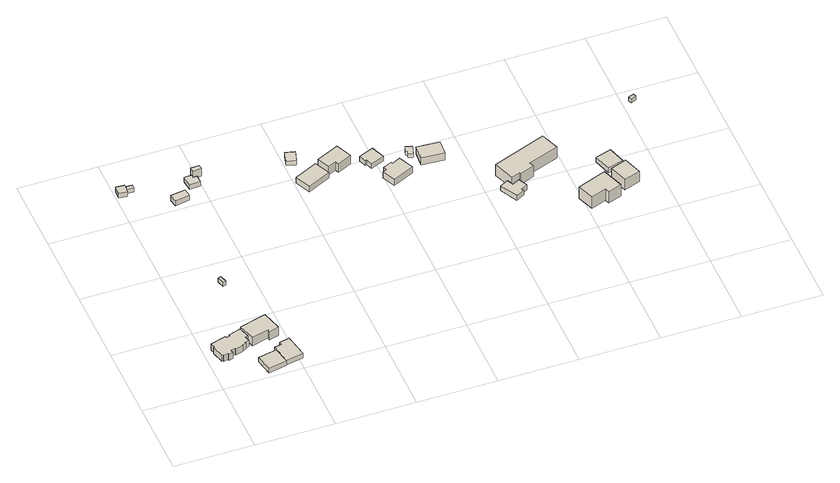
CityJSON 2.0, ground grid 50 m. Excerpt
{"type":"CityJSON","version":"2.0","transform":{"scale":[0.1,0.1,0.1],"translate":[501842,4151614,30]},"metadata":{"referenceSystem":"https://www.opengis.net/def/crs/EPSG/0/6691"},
"CityObjects":{
"building1":{"type":"Building","attributes":{"usage":"461","yearOfConstruction":"0001","measuredHeight":6.1,"storeysAboveGround":9999,"BuildingIDAttribute.prefecture":"07","BuildingIDAttribute.city":"07212","BuildingDetailAttribute.totalFloorArea":-9999,"BuildingDetailAttribute.buildingFootprintArea":-9999,"BuildingDetailAttribute.buildingRoofEdgeArea":-9999,"BuildingDetailAttribute.buildingStructureType":"611","BuildingDetailAttribute.buildingStructureOrgType":"9","BuildingDetailAttribute.majorUsage":"9","BuildingDetailAttribute.orgUsage":"999","BuildingDetailAttribute.surveyYear":"0001"},"geometry":[{"type":"Solid","lod":"1","boundaries":[[[[0,1,2,3,4,5,6,7,8,9,10,11,12,13,14,15,16,17,18,19,20,21,22,23]],[[22,24,25,23]],[[21,26,24,22]],[[20,27,26,21]],[[19,28,27,20]],[[18,29,28,19]],[[17,30,29,18]],[[16,31,30,17]],[[15,32,31,16]],[[14,33,32,15]],[[13,34,33,14]],[[12,35,34,13]],[[11,36,35,12]],[[10,37,36,11]],[[9,38,37,10]],[[8,39,38,9]],[[7,40,39,8]],[[6,41,40,7]],[[5,42,41,6]],[[4,43,42,5]],[[3,44,43,4]],[[2,45,44,3]],[[1,46,45,2]],[[0,47,46,1]],[[23,25,47,0]],[[24,26,27,28,29,30,31,32,33,34,35,36,37,38,39,40,41,42,43,44,45,46,47,25]]]]}]},
"building2":{"type":"Building","attributes":{"usage":"461","yearOfConstruction":"0001","measuredHeight":4.4,"storeysAboveGround":9999,"BuildingIDAttribute.prefecture":"07","BuildingIDAttribute.city":"07212","BuildingDetailAttribute.totalFloorArea":-9999,"BuildingDetailAttribute.buildingFootprintArea":-9999,"BuildingDetailAttribute.buildingRoofEdgeArea":-9999,"BuildingDetailAttribute.buildingStructureType":"611","BuildingDetailAttribute.buildingStructureOrgType":"9","BuildingDetailAttribute.majorUsage":"9","BuildingDetailAttribute.orgUsage":"999","BuildingDetailAttribute.surveyYear":"0001"},"geometry":[{"type":"Solid","lod":"1","boundaries":[[[[48,49,50,51]],[[50,52,53,51]],[[49,54,52,50]],[[48,55,54,49]],[[51,53,55,48]],[[52,54,55,53]]]]}]},
"building3":{"type":"Building","attributes":{"usage":"461","yearOfConstruction":"0001","measuredHeight":7.5,"storeysAboveGround":9999,"BuildingIDAttribute.prefecture":"07","BuildingIDAttribute.city":"07212","BuildingDetailAttribute.totalFloorArea":-9999,"BuildingDetailAttribute.buildingFootprintArea":-9999,"BuildingDetailAttribute.buildingRoofEdgeArea":-9999,"BuildingDetailAttribute.buildingStructureType":"611","BuildingDetailAttribute.buildingStructureOrgType":"9","BuildingDetailAttribute.majorUsage":"9","BuildingDetailAttribute.orgUsage":"999","BuildingDetailAttribute.surveyYear":"0001"},"geometry":[{"type":"Solid","lod":"1","boundaries":[[[[56,57,58,59,60,61]],[[60,62,63,61]],[[59,64,62,60]],[[58,65,64,59]],[[57,66,65,58]],[[56,67,66,57]],[[61,63,67,56]],[[62,64,65,66,67,63]]]]}]},
"building4":{"type":"Building","attributes":{"usage":"461","yearOfConstruction":"0001","measuredHeight":5.4,"storeysAboveGround":9999,"BuildingIDAttribute.prefecture":"07","BuildingIDAttribute.city":"07212","BuildingDetailAttribute.totalFloorArea":-9999,"BuildingDetailAttribute.buildingFootprintArea":-9999,"BuildingDetailAttribute.buildingRoofEdgeArea":-9999,"BuildingDetailAttribute.buildingStructureType":"611","BuildingDetailAttribute.buildingStructureOrgType":"9","BuildingDetailAttribute.majorUsage":"9","BuildingDetailAttribute.orgUsage":"999","BuildingDetailAttribute.surveyYear":"0001"},"geometry":[{"type":"Solid","lod":"1","boundaries":[[[[68,69,70,71,72,73]],[[72,74,75,73]],[[71,76,74,72]],[[70,77,76,71]],[[69,78,77,70]],[[68,79,78,69]],[[73,75,79,68]],[[74,76,77,78,79,75]]]]}]},
"building5":{"type":"Building","attributes":{"usage":"461","yearOfConstruction":"0001","measuredHeight":3.2,"storeysAboveGround":9999,"BuildingIDAttribute.prefecture":"07","BuildingIDAttribute.city":"07212","BuildingDetailAttribute.totalFloorArea":-9999,"BuildingDetailAttribute.buildingFootprintArea":-9999,"BuildingDetailAttribute.buildingRoofEdgeArea":-9999,"BuildingDetailAttribute.buildingStructureType":"611","BuildingDetailAttribute.buildingStructureOrgType":"9","BuildingDetailAttribute.majorUsage":"9","BuildingDetailAttribute.orgUsage":"999","BuildingDetailAttribute.surveyYear":"0001"},"geometry":[{"type":"Solid","lod":"1","boundaries":[[[[80,81,82,83]],[[82,84,85,83]],[[81,86,84,82]],[[80,87,86,81]],[[83,85,87,80]],[[84,86,87,85]]]]}]},
"building6":{"type":"Building","attributes":{"usage":"461","yearOfConstruction":"0001","measuredHeight":3.9,"storeysAboveGround":9999,"BuildingIDAttribute.prefecture":"07","BuildingIDAttribute.city":"07212","BuildingDetailAttribute.totalFloorArea":-9999,"BuildingDetailAttribute.buildingFootprintArea":-9999,"BuildingDetailAttribute.buildingRoofEdgeArea":-9999,"BuildingDetailAttribute.buildingStructureType":"611","BuildingDetailAttribute.buildingStructureOrgType":"9","BuildingDetailAttribute.majorUsage":"9","BuildingDetailAttribute.orgUsage":"999","BuildingDetailAttribute.surveyYear":"0001"},"geometry":[{"type":"Solid","lod":"1","boundaries":[[[[88,89,90,91]],[[90,92,93,91]],[[89,94,92,90]],[[88,95,94,89]],[[91,93,95,88]],[[92,94,95,93]]]]}]},
"building7":{"type":"Building","attributes":{"usage":"461","yearOfConstruction":"0001","measuredHeight":2.7,"storeysAboveGround":9999,"BuildingIDAttribute.prefecture":"07","BuildingIDAttribute.city":"07212","BuildingDetailAttribute.totalFloorArea":-9999,"BuildingDetailAttribute.buildingFootprintArea":-9999,"BuildingDetailAttribute.buildingRoofEdgeArea":-9999,"BuildingDetailAttribute.buildingStructureType":"611","BuildingDetailAttribute.buildingStructureOrgType":"9","BuildingDetailAttribute.majorUsage":"9","BuildingDetailAttribute.orgUsage":"999","BuildingDetailAttribute.surveyYear":"0001"},"geometry":[{"type":"Solid","lod":"1","boundaries":[[[[96,97,98,99]],[[98,100,101,99]],[[97,102,100,98]],[[96,103,102,97]],[[99,101,103,96]],[[100,102,103,101]]]]}]},
"building8":{"type":"Building","attributes":{"usage":"461","yearOfConstruction":"0001","measuredHeight":4.3,"storeysAboveGround":9999,"BuildingIDAttribute.prefecture":"07","BuildingIDAttribute.city":"07212","BuildingDetailAttribute.totalFloorArea":-9999,"BuildingDetailAttribute.buildingFootprintArea":-9999,"BuildingDetailAttribute.buildingRoofEdgeArea":-9999,"BuildingDetailAttribute.buildingStructureType":"611","BuildingDetailAttribute.buildingStructureOrgType":"9","BuildingDetailAttribute.majorUsage":"9","BuildingDetailAttribute.orgUsage":"999","BuildingDetailAttribute.surveyYear":"0001"},"geometry":[{"type":"Solid","lod":"1","boundaries":[[[[104,105,106,107]],[[106,108,109,107]],[[105,110,108,106]],[[104,111,110,105]],[[107,109,111,104]],[[108,110,111,109]]]]}]},
"building9":{"type":"Building","attributes":{"usage":"461","yearOfConstruction":"0001","measuredHeight":7.8,"storeysAboveGround":9999,"BuildingIDAttribute.prefecture":"07","BuildingIDAttribute.city":"07212","BuildingDetailAttribute.totalFloorArea":-9999,"BuildingDetailAttribute.buildingFootprintArea":-9999,"BuildingDetailAttribute.buildingRoofEdgeArea":-9999,"BuildingDetailAttribute.buildingStructureType":"611","BuildingDetailAttribute.buildingStructureOrgType":"9","BuildingDetailAttribute.majorUsage":"9","BuildingDetailAttribute.orgUsage":"999","BuildingDetailAttribute.surveyYear":"0001"},"geometry":[{"type":"Solid","lod":"1","boundaries":[[[[112,113,114,115,116,117]],[[116,118,119,117]],[[115,120,118,116]],[[114,121,120,115]],[[113,122,121,114]],[[112,123,122,113]],[[117,119,123,112]],[[118,120,121,122,123,119]]]]}]},
"building10":{"type":"Building","attributes":{"usage":"461","yearOfConstruction":"0001","measuredHeight":5.6,"storeysAboveGround":9999,"BuildingIDAttribute.prefecture":"07","BuildingIDAttribute.city":"07212","BuildingDetailAttribute.totalFloorArea":-9999,"BuildingDetailAttribute.buildingFootprintArea":-9999,"BuildingDetailAttribute.buildingRoofEdgeArea":-9999,"BuildingDetailAttribute.buildingStructureType":"611","BuildingDetailAttribute.buildingStructureOrgType":"9","BuildingDetailAttribute.majorUsage":"9","BuildingDetailAttribute.orgUsage":"999","BuildingDetailAttribute.surveyYear":"0001"},"geometry":[{"type":"Solid","lod":"1","boundaries":[[[[124,125,126,127]],[[126,128,129,127]],[[125,130,128,126]],[[124,131,130,125]],[[127,129,131,124]],[[128,130,131,129]]]]}]},
"building11":{"type":"Building","attributes":{"usage":"461","yearOfConstruction":"0001","measuredHeight":5.8,"storeysAboveGround":9999,"BuildingIDAttribute.prefecture":"07","BuildingIDAttribute.city":"07212","BuildingDetailAttribute.totalFloorArea":-9999,"BuildingDetailAttribute.buildingFootprintArea":-9999,"BuildingDetailAttribute.buildingRoofEdgeArea":-9999,"BuildingDetailAttribute.buildingStructureType":"611","BuildingDetailAttribute.buildingStructureOrgType":"9","BuildingDetailAttribute.majorUsage":"9","BuildingDetailAttribute.orgUsage":"999","BuildingDetailAttribute.surveyYear":"0001"},"geometry":[{"type":"Solid","lod":"1","boundaries":[[[[132,133,134,135]],[[134,136,137,135]],[[133,138,136,134]],[[132,139,138,133]],[[135,137,139,132]],[[136,138,139,137]]]]}]},
"building12":{"type":"Building","attributes":{"usage":"461","yearOfConstruction":"0001","measuredHeight":3.8,"storeysAboveGround":9999,"BuildingIDAttribute.prefecture":"07","BuildingIDAttribute.city":"07212","BuildingDetailAttribute.totalFloorArea":-9999,"BuildingDetailAttribute.buildingFootprintArea":-9999,"BuildingDetailAttribute.buildingRoofEdgeArea":-9999,"BuildingDetailAttribute.buildingStructureType":"611","BuildingDetailAttribute.buildingStructureOrgType":"9","BuildingDetailAttribute.majorUsage":"9","BuildingDetailAttribute.orgUsage":"999","BuildingDetailAttribute.surveyYear":"0001"},"geometry":[{"type":"Solid","lod":"1","boundaries":[[[[140,141,142,143]],[[142,144,145,143]],[[141,146,144,142]],[[140,147,146,141]],[[143,145,147,140]],[[144,146,147,145]]]]}]},
"building13":{"type":"Building","attributes":{"usage":"461","yearOfConstruction":"0001","measuredHeight":8,"storeysAboveGround":9999,"BuildingIDAttribute.prefecture":"07","BuildingIDAttribute.city":"07212","BuildingDetailAttribute.totalFloorArea":-9999,"BuildingDetailAttribute.buildingFootprintArea":-9999,"BuildingDetailAttribute.buildingRoofEdgeArea":-9999,"BuildingDetailAttribute.buildingStructureType":"611","BuildingDetailAttribute.buildingStructureOrgType":"9","BuildingDetailAttribute.majorUsage":"9","BuildingDetailAttribute.orgUsage":"999","BuildingDetailAttribute.surveyYear":"0001"},"geometry":[{"type":"Solid","lod":"1","boundaries":[[[[148,149,150,151,152,153]],[[152,154,155,153]],[[151,156,154,152]],[[150,157,156,151]],[[149,158,157,150]],[[148,159,158,149]],[[153,155,159,148]],[[154,156,157,158,159,155]]]]}]},
"building14":{"type":"Building","attributes":{"usage":"461","yearOfConstruction":"0001","measuredHeight":4.4,"storeysAboveGround":9999,"BuildingIDAttribute.prefecture":"07","BuildingIDAttribute.city":"07212","BuildingDetailAttribute.totalFloorArea":-9999,"BuildingDetailAttribute.buildingFootprintArea":-9999,"BuildingDetailAttribute.buildingRoofEdgeArea":-9999,"BuildingDetailAttribute.buildingStructureType":"611","BuildingDetailAttribute.buildingStructureOrgType":"9","BuildingDetailAttribute.majorUsage":"9","BuildingDetailAttribute.orgUsage":"999","BuildingDetailAttribute.surveyYear":"0001"},"geometry":[{"type":"Solid","lod":"1","boundaries":[[[[160,161,162,163,164,165]],[[164,166,167,165]],[[163,168,166,164]],[[162,169,168,163]],[[161,170,169,162]],[[160,171,170,161]],[[165,167,171,160]],[[166,168,169,170,171,167]]]]}]},
"building15":{"type":"Building","attributes":{"usage":"461","yearOfConstruction":"0001","measuredHeight":7.5,"storeysAboveGround":9999,"BuildingIDAttribute.prefecture":"07","BuildingIDAttribute.city":"07212","BuildingDetailAttribute.totalFloorArea":-9999,"BuildingDetailAttribute.buildingFootprintArea":-9999,"BuildingDetailAttribute.buildingRoofEdgeArea":-9999,"BuildingDetailAttribute.buildingStructureType":"611","BuildingDetailAttribute.buildingStructureOrgType":"9","BuildingDetailAttribute.majorUsage":"9","BuildingDetailAttribute.orgUsage":"999","BuildingDetailAttribute.surveyYear":"0001"},"geometry":[{"type":"Solid","lod":"1","boundaries":[[[[172,173,174,175,176,177,178,179]],[[178,180,181,179]],[[177,182,180,178]],[[176,183,182,177]],[[175,184,183,176]],[[174,185,184,175]],[[173,186,185,174]],[[172,187,186,173]],[[179,181,187,172]],[[180,182,183,184,185,186,187,181]]]]}]},
"building16":{"type":"Building","attributes":{"usage":"461","yearOfConstruction":"0001","measuredHeight":3.4,"storeysAboveGround":9999,"BuildingIDAttribute.prefecture":"07","BuildingIDAttribute.city":"07212","BuildingDetailAttribute.totalFloorArea":-9999,"BuildingDetailAttribute.buildingFootprintArea":-9999,"BuildingDetailAttribute.buildingRoofEdgeArea":-9999,"BuildingDetailAttribute.buildingStructureType":"611","BuildingDetailAttribute.buildingStructureOrgType":"9","BuildingDetailAttribute.majorUsage":"9","BuildingDetailAttribute.orgUsage":"999","BuildingDetailAttribute.surveyYear":"0001"},"geometry":[{"type":"Solid","lod":"1","boundaries":[[[[188,189,190,191,192,193]],[[192,194,195,193]],[[191,196,194,192]],[[190,197,196,191]],[[189,198,197,190]],[[188,199,198,189]],[[193,195,199,188]],[[194,196,197,198,199,195]]]]}]},
"building17":{"type":"Building","attributes":{"usage":"461","yearOfConstruction":"0001","measuredHeight":7.7,"storeysAboveGround":9999,"BuildingIDAttribute.prefecture":"07","BuildingIDAttribute.city":"07212","BuildingDetailAttribute.totalFloorArea":-9999,"BuildingDetailAttribute.buildingFootprintArea":-9999,"BuildingDetailAttribute.buildingRoofEdgeArea":-9999,"BuildingDetailAttribute.buildingStructureType":"611","BuildingDetailAttribute.buildingStructureOrgType":"9","BuildingDetailAttribute.majorUsage":"9","BuildingDetailAttribute.orgUsage":"999","BuildingDetailAttribute.surveyYear":"0001"},"geometry":[{"type":"Solid","lod":"1","boundaries":[[[[200,201,202,203]],[[202,204,205,203]],[[201,206,204,202]],[[200,207,206,201]],[[203,205,207,200]],[[204,206,207,205]]]]}]},
"building18":{"type":"Building","attributes":{"usage":"461","yearOfConstruction":"0001","measuredHeight":4.7,"storeysAboveGround":9999,"BuildingIDAttribute.prefecture":"07","BuildingIDAttribute.city":"07212","BuildingDetailAttribute.totalFloorArea":-9999,"BuildingDetailAttribute.buildingFootprintArea":-9999,"BuildingDetailAttribute.buildingRoofEdgeArea":-9999,"BuildingDetailAttribute.buildingStructureType":"611","BuildingDetailAttribute.buildingStructureOrgType":"9","BuildingDetailAttribute.majorUsage":"9","BuildingDetailAttribute.orgUsage":"999","BuildingDetailAttribute.surveyYear":"0001"},"geometry":[{"type":"Solid","lod":"1","boundaries":[[[[208,209,210,211,212,213,214,215]],[[214,216,217,215]],[[213,218,216,214]],[[212,219,218,213]],[[211,220,219,212]],[[210,221,220,211]],[[209,222,221,210]],[[208,223,222,209]],[[215,217,223,208]],[[216,218,219,220,221,222,223,217]]]]}]},
"building19":{"type":"Building","attributes":{"usage":"461","yearOfConstruction":"0001","measuredHeight":8.5,"storeysAboveGround":9999,"BuildingIDAttribute.prefecture":"07","BuildingIDAttribute.city":"07212","BuildingDetailAttribute.totalFloorArea":-9999,"BuildingDetailAttribute.buildingFootprintArea":-9999,"BuildingDetailAttribute.buildingRoofEdgeArea":-9999,"BuildingDetailAttribute.buildingStructureType":"611","BuildingDetailAttribute.buildingStructureOrgType":"9","BuildingDetailAttribute.majorUsage":"9","BuildingDetailAttribute.orgUsage":"999","BuildingDetailAttribute.surveyYear":"0001"},"geometry":[{"type":"Solid","lod":"1","boundaries":[[[[224,225,226,227,228,229,230,231]],[[230,232,233,231]],[[229,234,232,230]],[[228,235,234,229]],[[227,236,235,228]],[[226,237,236,227]],[[225,238,237,226]],[[224,239,238,225]],[[231,233,239,224]],[[232,234,235,236,237,238,239,233]]]]}]},
"building20":{"type":"Building","attributes":{"usage":"461","yearOfConstruction":"0001","measuredHeight":9,"storeysAboveGround":9999,"BuildingIDAttribute.prefecture":"07","BuildingIDAttribute.city":"07212","BuildingDetailAttribute.totalFloorArea":-9999,"BuildingDetailAttribute.buildingFootprintArea":-9999,"BuildingDetailAttribute.buildingRoofEdgeArea":-9999,"BuildingDetailAttribute.buildingStructureType":"611","BuildingDetailAttribute.buildingStructureOrgType":"9","BuildingDetailAttribute.majorUsage":"9","BuildingDetailAttribute.orgUsage":"999","BuildingDetailAttribute.surveyYear":"0001"},"geometry":[{"type":"Solid","lod":"1","boundaries":[[[[240,241,242,243,244,245]],[[244,246,247,245]],[[243,248,246,244]],[[242,249,248,243]],[[241,250,249,242]],[[240,251,250,241]],[[245,247,251,240]],[[246,248,249,250,251,247]]]]}]},
"building21":{"type":"Building","attributes":{"usage":"461","yearOfConstruction":"0001","measuredHeight":8.3,"storeysAboveGround":9999,"BuildingIDAttribute.prefecture":"07","BuildingIDAttribute.city":"07212","BuildingDetailAttribute.totalFloorArea":-9999,"BuildingDetailAttribute.buildingFootprintArea":-9999,"BuildingDetailAttribute.buildingRoofEdgeArea":-9999,"BuildingDetailAttribute.buildingStructureType":"611","BuildingDetailAttribute.buildingStructureOrgType":"9","BuildingDetailAttribute.majorUsage":"9","BuildingDetailAttribute.orgUsage":"999","BuildingDetailAttribute.surveyYear":"0001"},"geometry":[{"type":"Solid","lod":"1","boundaries":[[[[252,253,254,255]],[[254,256,257,255]],[[253,258,256,254]],[[252,259,258,253]],[[255,257,259,252]],[[256,258,259,257]]]]}]},
"building22":{"type":"Building","attributes":{"usage":"461","yearOfConstruction":"0001","measuredHeight":3.9,"storeysAboveGround":9999,"BuildingIDAttribute.prefecture":"07","BuildingIDAttribute.city":"07212","BuildingDetailAttribute.totalFloorArea":-9999,"BuildingDetailAttribute.buildingFootprintArea":-9999,"BuildingDetailAttribute.buildingRoofEdgeArea":-9999,"BuildingDetailAttribute.buildingStructureType":"611","BuildingDetailAttribute.buildingStructureOrgType":"9","BuildingDetailAttribute.majorUsage":"9","BuildingDetailAttribute.orgUsage":"999","BuildingDetailAttribute.surveyYear":"0001"},"geometry":[{"type":"Solid","lod":"1","boundaries":[[[[260,261,262,263]],[[262,264,265,263]],[[261,266,264,262]],[[260,267,266,261]],[[263,265,267,260]],[[264,266,267,265]]]]}]},
"building23":{"type":"Building","attributes":{"usage":"461","yearOfConstruction":"0001","measuredHeight":2.6,"storeysAboveGround":9999,"BuildingIDAttribute.prefecture":"07","BuildingIDAttribute.city":"07212","BuildingDetailAttribute.totalFloorArea":-9999,"BuildingDetailAttribute.buildingFootprintArea":-9999,"BuildingDetailAttribute.buildingRoofEdgeArea":-9999,"BuildingDetailAttribute.buildingStructureType":"611","BuildingDetailAttribute.buildingStructureOrgType":"9","BuildingDetailAttribute.majorUsage":"9","BuildingDetailAttribute.orgUsage":"999","BuildingDetailAttribute.surveyYear":"0001"},"geometry":[{"type":"Solid","lod":"1","boundaries":[[[[268,269,270,271]],[[270,272,273,271]],[[269,274,272,270]],[[268,275,274,269]],[[271,273,275,268]],[[272,274,275,273]]]]}]}
},
"vertices":[
[262,290,35],[245,285,35],[254,253,35],[228,245,35],[231,238,35],[206,231,35],[208,226,35],[158,211,35],[156,219,35],[126,210,35],[132,190,35],[105,183,35],[102,192,35],[75,184,35],[72,193,35],[65,191,35],[42,270,35],[49,272,35],[40,303,35],[141,333,35],[144,322,35],[166,328,35],[163,338,35],[241,361,35],[163,338,82],[241,361,82],[166,328,82],[144,322,82],[141,333,82],[40,303,82],[49,272,82],[42,270,82],[65,191,82],[72,193,82],[75,184,82],[102,192,82],[105,183,82],[132,190,82],[126,210,82],[156,219,82],[158,211,82],[208,226,82],[206,231,82],[231,238,82],[228,245,82],[254,253,82],[245,285,82],[262,290,82],
[282,6,32],[260,116,32],[378,139,32],[400,29,32],[378,139,66],[400,29,66],[260,116,66],[282,6,66],
[386,263,32],[381,281,32],[276,252,32],[245,362,32],[412,409,32],[448,281,32],[412,409,96],[448,281,96],[245,362,96],[276,252,96],[381,281,96],[386,263,96],
[402,35,29],[377,163,29],[422,171,29],[418,190,29],[483,203,29],[511,56,29],[483,203,66],[511,56,66],[418,190,66],[422,171,66],[377,163,66],[402,35,66],
[297,779,31],[284,824,31],[304,830,31],[317,785,31],[304,830,61],[317,785,61],[284,824,61],[297,779,61],
[57,1679,33],[3,1683,33],[7,1741,33],[61,1737,33],[7,1741,68],[61,1737,68],[3,1683,68],[57,1679,68],
[105,1702,31],[64,1705,31],[66,1731,31],[107,1728,31],[66,1731,61],[107,1728,61],[64,1705,61],[105,1702,61],
[287,1515,24],[279,1567,24],[373,1581,24],[381,1529,24],[373,1581,63],[381,1529,63],[279,1567,63],[287,1515,63],
[456,1669,21],[479,1670,21],[482,1619,21],[413,1615,21],[408,1687,21],[454,1690,21],[408,1687,57],[454,1690,57],[413,1615,57],[482,1619,57],[479,1670,57],[456,1669,57],
[468,1700,15],[465,1731,15],[518,1735,15],[521,1704,15],[518,1735,72],[521,1704,72],[465,1731,72],[468,1700,72],
[1052,1357,12],[1006,1456,12],[1154,1525,12],[1200,1426,12],[1154,1525,56],[1200,1426,56],[1006,1456,56],[1052,1357,56],
[1064,1596,13],[1005,1613,13],[1026,1685,13],[1085,1669,13],[1026,1685,46],[1085,1669,46],[1005,1613,46],[1064,1596,46],
[1269,1454,10],[1258,1476,10],[1205,1452,10],[1170,1530,10],[1313,1596,10],[1359,1495,10],[1313,1596,77],[1359,1495,77],[1170,1530,77],[1205,1452,77],[1258,1476,77],[1269,1454,77],
[1543,1451,10],[1457,1416,10],[1441,1456,10],[1433,1452,10],[1414,1499,10],[1508,1537,10],[1414,1499,46],[1508,1537,46],[1433,1452,46],[1441,1456,46],[1457,1416,46],[1543,1451,46],
[1664,1299,8],[1528,1236,8],[1489,1320,8],[1515,1332,8],[1505,1353,8],[1561,1379,8],[1566,1368,8],[1620,1393,8],[1566,1368,56],[1620,1393,56],[1561,1379,56],[1505,1353,56],[1515,1332,56],[1489,1320,56],[1528,1236,56],[1664,1299,56],
[1714,1415,11],[1684,1425,11],[1690,1444,11],[1679,1448,11],[1691,1487,11],[1732,1475,11],[1691,1487,41],[1732,1475,41],[1679,1448,41],[1690,1444,41],[1684,1425,41],[1714,1415,41],
[1875,1328,12],[1731,1340,12],[1739,1437,12],[1883,1426,12],[1739,1437,67],[1883,1426,67],[1731,1340,67],[1875,1328,67],
[2151,958,15],[2196,981,15],[2225,923,15],[2183,902,15],[2191,887,15],[2137,860,15],[2080,971,15],[2131,997,15],[2080,971,53],[2131,997,53],[2137,860,53],[2191,887,53],[2183,902,53],[2225,923,53],[2196,981,53],[2151,958,53],
[2207,976,16],[2203,986,16],[2148,966,16],[2097,1099,16],[2437,1227,16],[2480,1111,16],[2288,1039,16],[2299,1011,16],[2288,1039,101],[2299,1011,101],[2480,1111,101],[2437,1227,101],[2097,1099,101],[2148,966,101],[2203,986,101],[2207,976,101],
[2624,650,14],[2613,679,14],[2517,643,14],[2477,750,14],[2659,818,14],[2709,682,14],[2659,818,103],[2709,682,103],[2477,750,103],[2517,643,103],[2613,679,103],[2624,650,103],
[2750,723,11],[2710,839,11],[2812,874,11],[2852,758,11],[2812,874,93],[2852,758,93],[2710,839,93],[2750,723,93],
[2714,892,10],[2680,1003,10],[2779,1033,10],[2813,923,10],[2779,1033,47],[2813,923,47],[2680,1003,47],[2714,892,47],
[3049,1400,2],[3041,1421,2],[3076,1435,2],[3084,1414,2],[3076,1435,32],[3084,1414,32],[3041,1421,32],[3049,1400,32]
]}
